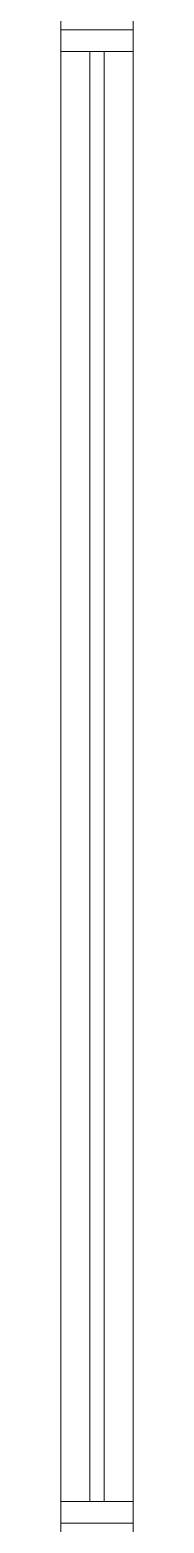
# Model space of a CAD drawing. Header units: millimetres. Extents: x -22227 to 20164, y 15335 to 61747.
# Drawn here: x -159 to -109, y 56407 to 57437 of the extents above; entities that cross this region are included whole.
import ezdxf

# ---------------------------------------------------------------- set-up
doc = ezdxf.new("R2010")
doc.units = ezdxf.units.MM
doc.layers.add('A-GLAZ', color=7, linetype='Continuous', lineweight=9, true_color=0x00007f)
doc.layers.add('A-WALL', color=7, linetype='Continuous', lineweight=9)

# ---------------------------------------------------------------- blocks, each defined once
blk = doc.blocks.new('AK_OViewTuongPanel - 1000x1200-V19-MẶT BẰNG BỐ TRÍ THIẾT BỊ')
at = {"layer": 'A-GLAZ', "color": 254, "true_color": 0xe0e0ef}
for p, q in [((-515, 25), (-500, 25)), ((-500, 25), (-500, 5)), ((500, 25), (515, 25)), ((500, 5), (500, 25)), ((-500, -5), (-500, -25)), ((500, -25), (500, -5)), ((-500, -25), (-515, -25)), ((515, -25), (500, -25))]:
    blk.add_line(p, q, dxfattribs=at)
at = {"layer": 'A-GLAZ', "color": 7, "true_color": 0xececf5}
for p, q in [((-515, -25), (-515, 25)), ((515, 25), (515, -25)), ((-500, -5), (-500, 5)), ((-500, 5), (-500, -5)), ((500, 5), (500, -5)), ((500, -5), (500, 5))]:
    blk.add_line(p, q, dxfattribs=at)
at = {"layer": 'A-GLAZ', "color": 9, "true_color": 0xaaaad4}
for p, q in [((-515, 25), (-515, -25)), ((-500, 25), (-515, 25)), ((500, 25), (-500, 25)), ((-500, -25), (-500, 25)), ((515, 25), (500, 25)), ((500, 25), (500, -25)), ((515, -25), (515, 25)), ((500, 5), (-500, 5)), ((-500, 5), (-500, -5)), ((500, -5), (500, 5)), ((-500, -5), (500, -5)), ((-515, -25), (-500, -25)), ((-500, -25), (500, -25)), ((500, -25), (515, -25))]:
    blk.add_line(p, q, dxfattribs=at)
at = {"layer": 'A-GLAZ', "color": 254, "true_color": 0xcccce5}
for p, q in [((-500, 25), (500, 25)), ((-500, 5), (500, 5)), ((500, -5), (-500, -5)), ((500, -25), (-500, -25))]:
    blk.add_line(p, q, dxfattribs=at)
blk = doc.blocks.new('AK-SGS-M3-A_rvt-1-MẶT BẰNG BỐ TRÍ THIẾT BỊ')
at = {"layer": 'A-WALL', "color": 253, "true_color": 0xaaaaaa}
for p, q in [((-158.6, 58116.9), (-158.6, 57436.9)), ((-108.6, 57436.9), (-108.6, 57516.9)), ((-158.6, 56406.9), (-158.6, 55051.9)), ((-108.6, 55096.9), (-108.6, 56406.9))]:
    blk.add_line(p, q, dxfattribs=at)
at = {"layer": 'A-WALL', "color": 254, "true_color": 0xe0e0e0}
for p, q in [((-158.6, 57436.9), (-108.6, 57436.9)), ((-158.6, 57421.9), (-158.6, 57436.9)), ((-108.6, 57436.9), (-108.6, 57421.9)), ((-158.6, 57421.9), (-158.6, 56421.9)), ((-108.6, 56421.9), (-108.6, 57421.9)), ((-158.6, 56406.9), (-158.6, 56421.9)), ((-108.6, 56421.9), (-108.6, 56406.9)), ((-108.6, 56406.9), (-158.6, 56406.9))]:
    blk.add_line(p, q, dxfattribs=at)
at = {"layer": 'A-WALL', "color": 7, "true_color": 0xececec}
for p, q in [((-158.6, 57436.9), (-108.6, 57436.9)), ((-158.6, 57436.9), (-158.6, 57421.9)), ((-108.6, 57421.9), (-108.6, 57436.9)), ((-158.6, 56421.9), (-158.6, 56406.9)), ((-108.6, 56406.9), (-108.6, 56421.9)), ((-108.6, 56406.9), (-158.6, 56406.9))]:
    blk.add_line(p, q, dxfattribs=at)
at = {"layer": 'A-WALL', "color": 254, "true_color": 0xcccccc}
for p, q in [((-158.6, 56421.9), (-158.6, 57421.9)), ((-108.6, 57421.9), (-108.6, 56421.9)), ((-158.6, 56406.9), (-158.6, 55051.9)), ((-108.6, 55096.9), (-108.6, 56406.9))]:
    blk.add_line(p, q, dxfattribs=at)
at = {"layer": 'A-GLAZ', "color": 9, "lineweight": 9, "true_color": 0xaaaad4, "rotation": 269.9999999999999}
blk.add_blockref('AK_OViewTuongPanel - 1000x1200-V19-MẶT BẰNG BỐ TRÍ THIẾT BỊ', (-133.6, 56921.9), dxfattribs=at)

msp = doc.modelspace()

# ---------------------------------------------------------------- block references
at = {"lineweight": 5}
msp.add_blockref('AK-SGS-M3-A_rvt-1-MẶT BẰNG BỐ TRÍ THIẾT BỊ', (0, 0), dxfattribs=at)

doc.saveas('drawing.dxf')
